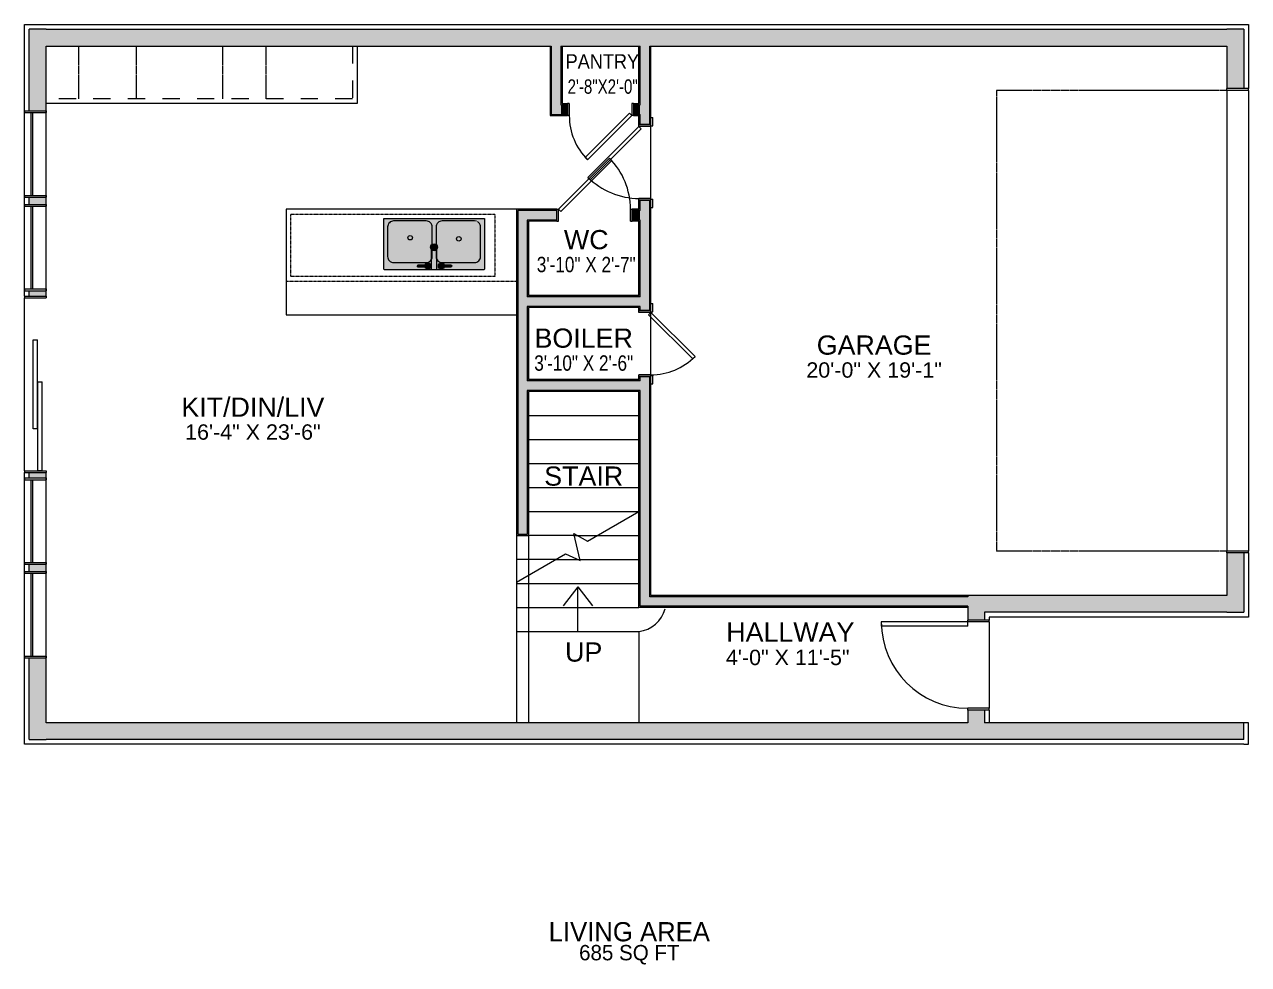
# Model space of a CAD drawing. Header units: inches. Extents: x 99 to 12024, y -5408 to 2559.
# Drawn here: x 9516 to 10026, y -4065 to -3674 of the extents above; entities that cross this region are included whole.
import ezdxf

# ---------------------------------------------------------------- set-up
doc = ezdxf.new("R2010")
doc.units = ezdxf.units.IN
doc.header["$LTSCALE"] = 96
doc.header["$MEASUREMENT"] = 0
doc.linetypes.add('Dash', pattern=[0.225, 0.15, -0.075])
doc.linetypes.add('Dot', pattern=[0.15, 0.075, -0.075])
for name, color, linetype, lineweight, true_color in [('Cabinets_ Countertops', 7, 'Continuous', 5, 0x804040), ('Casings_ Exterior', 7, 'Continuous', 18, 0x000000), ('Hatch', 7, 'Continuous', 0, 0x919191)]:
    doc.layers.add(name, color=color, linetype=linetype, lineweight=lineweight, true_color=true_color)
for name, color, linetype, lineweight in [('Common', 4, 'Continuous', 5), ('Doors', 5, 'Continuous', 5), ('Fixtures_ Interior', 231, 'Continuous', 0), ('Room Labels', 7, 'Continuous', 18), ('Stairs & Ramps', 7, 'Continuous', 13), ('Walls_  Normal', 6, 'Continuous', 13), ('Windows', 5, 'Continuous', 5)]:
    doc.layers.add(name, color=color, linetype=linetype, lineweight=lineweight)
doc.styles.get("Standard").update_dxf_attribs({"font": 'arial.ttf'})

# ---------------------------------------------------------------- blocks, each defined once
blk = doc.blocks.new('Double Sink Wide')
at = {"layer": 'Fixtures_ Interior', "color": 17, "lineweight": 0, "true_color": 0x804040, "transparency": 33554687}
for points in [[(-21, 21.2), (-20.75, 21.45), (20.75, 21.45), (21, 21.2), (21, 0.06), (20.94, 0), (-20.94, 0), (-21, 0.06)], [(1.04, 21.49), (1.04, 12.55), (-1.02, 12.55), (-1.02, 21.49)]]:
    blk.add_lwpolyline(points, close=True, dxfattribs=at)
for points in [[(-17.7, 1.16), (-16.88, 1.08), (-3.31, 1.08), (-2.82, 1.13), (-2.35, 1.27), (-1.92, 1.5), (-1.54, 1.81), (-1.23, 2.19), (-1, 2.62), (-0.86, 3.09), (-0.81, 3.58), (-0.81, 15.95), (-0.86, 16.43), (-1, 16.9), (-1.23, 17.34), (-1.54, 17.71), (-1.92, 18.02), (-2.35, 18.26), (-2.82, 18.4), (-3.31, 18.45), (-16.88, 18.45), (-17.36, 18.4), (-17.83, 18.26), (-18.27, 18.02), (-18.64, 17.71), (-18.95, 17.34), (-19.19, 16.9), (-19.33, 16.43), (-19.38, 15.95), (-19.38, 3.58), (-19.33, 3.09), (-19.19, 2.62), (-18.95, 2.19), (-18.64, 1.81), (-18.03, 1.31)], [(1.93, 1.49), (2.72, 1.14), (3.31, 1.08), (16.88, 1.08), (17.36, 1.13), (17.83, 1.27), (18.27, 1.5), (18.64, 1.81), (18.95, 2.19), (19.19, 2.62), (19.33, 3.09), (19.38, 3.58), (19.38, 15.95), (19.33, 16.43), (19.19, 16.9), (18.95, 17.34), (18.64, 17.71), (18.27, 18.02), (17.83, 18.26), (17.36, 18.4), (16.88, 18.45), (3.31, 18.45), (2.82, 18.4), (2.35, 18.26), (1.92, 18.02), (1.54, 17.71), (1.23, 17.34), (1, 16.9), (0.86, 16.43), (0.81, 15.95), (0.81, 3.58), (0.86, 3.09), (1, 2.62), (1.23, 2.19), (1.54, 1.81), (1.92, 1.5)]]:
    blk.add_lwpolyline(points, dxfattribs=at)
for points in [[(-7, 19.34), (-7.5, 19.84), (-7, 20.36), (-3.02, 20.36, -0.983051), (-3.02, 19.34)], [(2.62, 19.34, -0.983051), (2.62, 20.36), (6.61, 20.36), (7.1, 19.84), (6.61, 19.34)]]:
    blk.add_lwpolyline(points, format="xyb", close=True, dxfattribs=at)
for centre, radius in [((-3.04, 19.85), 1.28), ((2.57, 19.85), 1.28), ((0.02, 12.05), 1.46), ((-10.27, 8.51), 0.938), ((9.98, 8.07), 0.938)]:
    blk.add_circle(centre, radius, dxfattribs=at)
at = {"layer": 'Fixtures_ Interior', "color": 7, "lineweight": 0, "true_color": 0xffffff, "transparency": 33554687}
for points in [[(-20.75, 21.45), (-20.94, 0), (-20.75, 21.45), (-21, 21.2)], [(-21, 21.2), (-20.94, 0), (-21, 21.2), (-21, 0.06)], [(20.94, 0), (-20.94, 0), (20.94, 0), (20.75, 21.45)], [(20.75, 21.45), (-20.94, 0), (20.75, 21.45), (-20.75, 21.45)], [(-3.04, 18.57), (-4.02, 20.67), (-4.25, 20.29), (-4.15, 20.49)], [(-3.04, 18.57), (-3.68, 20.96), (-4.02, 20.67), (-3.87, 20.83)], [(-3.04, 18.57), (-3.27, 21.11), (-3.68, 20.96), (-3.48, 21.05)], [(-3.04, 18.57), (-2.82, 21.11), (-3.27, 21.11), (-3.04, 21.13)], [(-3.04, 18.57), (-2.4, 20.96), (-2.82, 21.11), (-2.61, 21.05)], [(-3.04, 18.57), (-2.06, 20.67), (-2.4, 20.96), (-2.22, 20.83)], [(-3.04, 18.57), (-1.84, 20.29), (-2.06, 20.67), (-1.93, 20.49)], [(-1.02, 21.49), (1.04, 21.49), (-1.02, 21.49), (1.04, 12.55)], [(1.04, 12.55), (-1.02, 12.55), (1.04, 12.55), (-1.02, 21.49)], [(2.57, 18.57), (1.6, 20.67), (1.37, 20.29), (1.47, 20.49)], [(2.57, 18.57), (1.93, 20.96), (1.6, 20.67), (1.75, 20.83)], [(2.57, 18.57), (2.35, 21.11), (1.93, 20.96), (2.14, 21.05)], [(2.57, 18.57), (2.8, 21.11), (2.35, 21.11), (2.57, 21.13)], [(2.57, 18.57), (3.21, 20.96), (2.8, 21.11), (3.01, 21.05)], [(2.57, 18.57), (3.55, 20.67), (3.21, 20.96), (3.39, 20.83)], [(2.57, 18.57), (3.77, 20.29), (3.55, 20.67), (3.68, 20.49)], [(20.75, 21.45), (21, 21.2), (20.75, 21.45), (20.94, 0)], [(21, 21.2), (21, 0.06), (21, 21.2), (20.94, 0)], [(-7.5, 19.84), (-7, 20.36), (-7.5, 19.84), (-7, 19.34)], [(-7, 19.34), (-7, 20.36), (-7, 19.34), (-3.02, 19.34)], [(-3.02, 19.34), (-7, 20.36), (-3.02, 19.34), (-3.02, 20.36)], [(-3.04, 18.57), (-4.25, 20.29), (-4.32, 19.85), (-4.3, 20.07)], [(-3.04, 18.57), (-4.32, 19.85), (-4.25, 19.41), (-4.3, 19.63)], [(-3.04, 18.57), (-4.25, 19.41), (-4.02, 19.03), (-4.15, 19.21)], [(-3.04, 18.57), (-4.02, 19.03), (-3.68, 18.74), (-3.87, 18.87)], [(-3.04, 18.57), (-3.68, 18.74), (-3.27, 18.59), (-3.48, 18.65)], [(-3.04, 18.57), (-1.76, 19.85), (-1.84, 20.29), (-1.78, 20.07)], [(-3.04, 18.57), (-1.84, 19.41), (-1.76, 19.85), (-1.78, 19.63)], [(-3.04, 18.57), (-2.06, 19.03), (-1.84, 19.41), (-1.93, 19.21)], [(-3.04, 18.57), (-2.4, 18.74), (-2.06, 19.03), (-2.22, 18.87)], [(-3.04, 18.57), (-2.82, 18.59), (-2.4, 18.74), (-2.61, 18.65)], [(-2.96, 20.36), (-2.51, 19.85), (-2.96, 20.36), (-3.02, 20.36)], [(-2.51, 19.85), (-2.71, 19.44), (-2.51, 19.85), (-3.02, 20.36)], [(-2.71, 19.44), (-2.96, 19.34), (-2.71, 19.44), (-3.02, 20.36)], [(-3.02, 19.34), (-3.02, 20.36), (-3.02, 19.34), (-2.96, 19.34)], [(-2.89, 20.35), (-2.83, 20.33), (-2.89, 20.35), (-2.96, 20.36)], [(-2.96, 20.36), (-2.83, 20.33), (-2.96, 20.36), (-2.71, 20.26)], [(-2.71, 20.26), (-2.58, 20.11), (-2.71, 20.26), (-2.96, 20.36)], [(-2.96, 20.36), (-2.58, 20.11), (-2.96, 20.36), (-2.51, 19.85)], [(-2.83, 19.38), (-2.96, 19.34), (-2.83, 19.38), (-2.71, 19.44)], [(-2.83, 19.38), (-2.89, 19.36), (-2.83, 19.38), (-2.96, 19.34)], [(-2.83, 20.33), (-2.77, 20.3), (-2.83, 20.33), (-2.71, 20.26)], [(-2.71, 19.44), (-2.77, 19.41), (-2.71, 19.44), (-2.83, 19.38)], [(-2.66, 20.21), (-2.58, 20.11), (-2.66, 20.21), (-2.71, 20.26)], [(-2.58, 19.6), (-2.71, 19.44), (-2.58, 19.6), (-2.51, 19.85)], [(-2.58, 19.6), (-2.66, 19.49), (-2.58, 19.6), (-2.71, 19.44)], [(-2.62, 20.16), (-2.58, 20.11), (-2.62, 20.16), (-2.66, 20.21)], [(-2.62, 19.54), (-2.66, 19.49), (-2.62, 19.54), (-2.58, 19.6)], [(-2.55, 20.05), (-2.53, 19.98), (-2.55, 20.05), (-2.58, 20.11)], [(-2.58, 20.11), (-2.53, 19.98), (-2.58, 20.11), (-2.51, 19.85)], [(-2.51, 19.85), (-2.53, 19.72), (-2.51, 19.85), (-2.58, 19.6)], [(-2.55, 19.66), (-2.58, 19.6), (-2.55, 19.66), (-2.53, 19.72)], [(-2.52, 19.92), (-2.51, 19.85), (-2.52, 19.92), (-2.53, 19.98)], [(-2.52, 19.78), (-2.53, 19.72), (-2.52, 19.78), (-2.51, 19.85)], [(2.57, 18.57), (1.37, 20.29), (1.3, 19.85), (1.32, 20.07)], [(2.57, 18.57), (1.3, 19.85), (1.37, 19.41), (1.32, 19.63)], [(2.57, 18.57), (1.37, 19.41), (1.6, 19.03), (1.47, 19.21)], [(2.57, 18.57), (1.6, 19.03), (1.93, 18.75), (1.75, 18.87)], [(2.57, 18.57), (1.93, 18.75), (2.35, 18.59), (2.14, 18.65)], [(2.12, 19.92), (2.62, 20.36), (2.12, 19.92), (2.11, 19.85)], [(2.11, 19.85), (2.62, 20.36), (2.11, 19.85), (2.12, 19.78)], [(2.12, 19.78), (2.62, 20.36), (2.12, 19.78), (2.13, 19.72)], [(2.12, 19.92), (2.13, 19.98), (2.12, 19.92), (2.62, 20.36)], [(2.15, 19.66), (2.13, 19.72), (2.15, 19.66), (2.62, 20.36)], [(2.13, 19.98), (2.15, 20.05), (2.13, 19.98), (2.62, 20.36)], [(2.18, 19.6), (2.15, 19.66), (2.18, 19.6), (2.62, 20.36)], [(2.15, 20.05), (2.18, 20.11), (2.15, 20.05), (2.62, 20.36)], [(2.22, 19.54), (2.18, 19.6), (2.22, 19.54), (2.62, 20.36)], [(2.22, 20.16), (2.62, 20.36), (2.22, 20.16), (2.18, 20.11)], [(2.22, 19.54), (2.62, 20.36), (2.22, 19.54), (2.26, 19.49)], [(2.26, 20.21), (2.62, 20.36), (2.26, 20.21), (2.22, 20.16)], [(2.26, 19.49), (2.62, 20.36), (2.26, 19.49), (2.31, 19.44)], [(2.31, 20.26), (2.62, 20.36), (2.31, 20.26), (2.26, 20.21)], [(2.31, 19.44), (2.62, 20.36), (2.31, 19.44), (2.37, 19.41)], [(2.37, 20.3), (2.62, 20.36), (2.37, 20.3), (2.31, 20.26)], [(2.37, 19.41), (2.62, 20.36), (2.37, 19.41), (2.43, 19.38)], [(2.43, 20.33), (2.62, 20.36), (2.43, 20.33), (2.37, 20.3)], [(2.43, 19.38), (2.62, 20.36), (2.43, 19.38), (2.56, 19.34)], [(2.49, 20.35), (2.62, 20.36), (2.49, 20.35), (2.43, 20.33)], [(2.56, 19.34), (2.49, 19.36), (2.56, 19.34), (2.43, 19.38)], [(2.56, 20.36), (2.62, 20.36), (2.56, 20.36), (2.49, 20.35)], [(2.56, 19.34), (2.62, 20.36), (2.56, 19.34), (2.62, 19.34)], [(2.57, 18.57), (3.85, 19.85), (3.77, 20.29), (3.83, 20.07)], [(2.57, 18.57), (3.77, 19.41), (3.85, 19.85), (3.83, 19.63)], [(2.57, 18.57), (3.55, 19.03), (3.77, 19.41), (3.68, 19.21)], [(2.57, 18.57), (3.21, 18.75), (3.55, 19.03), (3.39, 18.87)], [(2.57, 18.57), (2.8, 18.59), (3.21, 18.75), (3.01, 18.65)], [(2.62, 19.34), (2.62, 20.36), (2.62, 19.34), (6.61, 20.36)], [(6.61, 19.34), (2.62, 19.34), (6.61, 19.34), (6.61, 20.36)], [(6.28, 19.5), (5.81, 19.64), (6.28, 19.5), (5, 20.18)], [(5.38, 19.87), (5, 20.18), (5.38, 19.87), (5.81, 19.64)], [(6.61, 20.36), (7.1, 19.84), (6.61, 20.36), (6.61, 19.34)], [(0.02, 13.51), (-1.35, 12.55), (-1.43, 12.05), (-1.41, 12.3)], [(0.02, 13.51), (-1.43, 12.05), (-1.35, 11.55), (-1.41, 11.8)], [(0.02, 13.51), (-1.09, 12.99), (-1.35, 12.55), (-1.24, 12.78)], [(0.02, 13.51), (-1.35, 11.55), (-1.09, 11.11), (-1.24, 11.32)], [(0.02, 13.51), (-0.71, 13.31), (-1.09, 12.99), (-0.91, 13.17)], [(0.02, 13.51), (-1.09, 11.11), (-0.71, 10.79), (-0.91, 10.93)], [(0.02, 13.51), (-0.23, 13.48), (-0.71, 13.31), (-0.48, 13.42)], [(0.02, 13.51), (-0.71, 10.79), (-0.23, 10.61), (-0.48, 10.68)], [(0.02, 13.51), (-0.23, 10.61), (0.28, 10.61), (0.02, 10.59)], [(0.02, 13.51), (0.28, 10.61), (0.75, 10.79), (0.52, 10.68)], [(0.02, 13.51), (0.75, 10.79), (1.14, 11.11), (0.96, 10.93)], [(0.02, 13.51), (1.14, 11.11), (1.39, 11.55), (1.29, 11.32)], [(0.02, 13.51), (1.39, 11.55), (1.48, 12.05), (1.46, 11.8)], [(0.02, 13.51), (1.48, 12.05), (1.39, 12.55), (1.46, 12.3)], [(0.02, 13.51), (1.39, 12.55), (1.14, 12.99), (1.29, 12.78)], [(0.02, 13.51), (1.14, 12.99), (0.75, 13.31), (0.96, 13.17)], [(0.02, 13.51), (0.75, 13.31), (0.28, 13.48), (0.52, 13.42)]]:
    blk.add_solid(points, dxfattribs=at)

msp = doc.modelspace()

# ---------------------------------------------------------------- linework, layer by layer
at = {"layer": 'Cabinets_ Countertops', "linetype": 'Dot', "ltscale": 0.015, "transparency": 33554687}
msp.add_lwpolyline([(9711.75, -3752.69), (9711.75, -3778.69), (9626.82, -3778.69), (9626.82, -3752.69)], close=True, dxfattribs=at)
at = {"layer": 'Casings_ Exterior', "transparency": 33554687}
for p, q in [((9776.82, -3712.44), (9777.57, -3712.44)), ((9777.57, -3715.94), (9777.57, -3712.44)), ((9776.82, -3715.94), (9777.57, -3715.94)), ((9776.82, -3746.44), (9777.57, -3746.44)), ((9777.57, -3749.94), (9777.57, -3746.44)), ((9776.82, -3749.94), (9777.57, -3749.94)), ((9776.82, -3789.94), (9777.57, -3789.94)), ((9776.82, -3793.44), (9777.57, -3793.44)), ((9777.57, -3793.44), (9777.57, -3789.94)), ((9776.82, -3819.94), (9777.57, -3819.94)), ((9776.82, -3823.44), (9777.57, -3823.44)), ((9777.57, -3823.44), (9777.57, -3819.94))]:
    msp.add_line(p, q, dxfattribs=at)
at = {"layer": 'Common', "linetype": 'Dot', "ltscale": 0.02}
for p, q in [((9538.5, -3704.69), (9538.5, -3682.69)), ((9562.5, -3704.69), (9562.5, -3682.69)), ((9598.5, -3704.69), (9598.5, -3682.69)), ((9616.5, -3704.69), (9616.5, -3682.69))]:
    msp.add_line(p, q, dxfattribs=at)
at = {"layer": 'Common', "linetype": 'Dot', "ltscale": 0.015}
msp.add_line((9624.82, -3780.69), (9720.82, -3780.69), dxfattribs=at)
at = {"layer": 'Common'}
for p, q in [((9746.32, -3908.06), (9740.2, -3915.93)), ((9746.32, -3926.69), (9746.32, -3908.06)), ((9746.32, -3908.06), (9752.43, -3915.93))]:
    msp.add_line(p, q, dxfattribs=at)
for points in [[(9654.5, -3682.69), (9654.5, -3706.69), (9524.82, -3706.69)], [(9720.82, -3750.69), (9624.82, -3750.69), (9624.82, -3794.69), (9720.82, -3794.69)], [(9720.82, -3906.11), (9741.29, -3894.3), (9747.38, -3897.14), (9744.65, -3885.8), (9750.35, -3889.07), (9771.82, -3876.69)]]:
    msp.add_lwpolyline(points, dxfattribs=at)
at = {"layer": 'Common', "linetype": 'Dot'}
msp.add_lwpolyline([(9652.5, -3682.69), (9652.5, -3704.69), (9524.82, -3704.69)], dxfattribs=at)
at = {"layer": 'Doors', "linetype": 'Dash', "ltscale": 0.02, "transparency": 33554687}
for p, q in [((9920.82, -3701.19), (9920.82, -3893.19)), ((10016.82, -3701.19), (9920.82, -3701.19)), ((10016.82, -3893.19), (9920.82, -3893.19))]:
    msp.add_line(p, q, dxfattribs=at)
at = {"layer": 'Doors', "transparency": 33554687}
for p, q in [((10016.82, -3701.19), (10016.82, -3700.44)), ((10025.82, -3700.44), (10016.82, -3700.44)), ((10025.82, -3701.19), (10016.82, -3701.19)), ((10016.82, -3701.19), (10016.82, -3893.19)), ((10025.82, -3701.19), (10025.82, -3700.44)), ((10025.82, -3701.19), (10025.82, -3893.19)), ((9742.82, -3706.69), (9742.07, -3706.69)), ((9742.07, -3706.69), (9742.07, -3711.69)), ((9742.82, -3706.69), (9742.82, -3711.69)), ((9769.57, -3706.69), (9768.82, -3706.69)), ((9768.82, -3706.69), (9768.82, -3711.69)), ((9769.57, -3706.69), (9769.57, -3711.69)), ((9742.82, -3711.69), (9742.07, -3711.69)), ((9767.85, -3710.72), (9749.46, -3729.1)), ((9768.82, -3711.69), (9750.43, -3730.08)), ((9767.85, -3710.72), (9768.82, -3711.69)), ((9769.57, -3711.69), (9768.82, -3711.69)), ((9771.82, -3716.19), (9750.6, -3737.41)), ((9772.79, -3717.16), (9751.58, -3738.38)), ((9771.82, -3716.19), (9771.82, -3715.44)), ((9776.82, -3715.44), (9771.82, -3715.44)), ((9776.82, -3716.19), (9771.82, -3716.19)), ((9772.79, -3717.16), (9771.82, -3716.19)), ((9776.82, -3716.19), (9776.82, -3715.44)), ((9776.82, -3746.19), (9776.82, -3716.19)), ((9738.32, -3750.69), (9759.53, -3729.48)), ((9739.29, -3751.66), (9760.5, -3730.45)), ((9750.43, -3730.08), (9749.46, -3729.1)), ((9759.53, -3729.48), (9760.5, -3730.45)), ((9750.6, -3737.41), (9751.58, -3738.38)), ((9771.82, -3746.94), (9771.82, -3746.19)), ((9776.82, -3746.19), (9771.82, -3746.19)), ((9776.82, -3746.94), (9771.82, -3746.94)), ((9776.82, -3746.94), (9776.82, -3746.19)), ((9737.57, -3750.69), (9738.32, -3750.69)), ((9737.57, -3755.69), (9737.57, -3750.69)), ((9738.32, -3755.69), (9738.32, -3750.69)), ((9739.29, -3751.66), (9738.32, -3750.69)), ((9768.32, -3750.69), (9769.07, -3750.69)), ((9768.32, -3755.69), (9768.32, -3750.69)), ((9769.07, -3755.69), (9769.07, -3750.69)), ((9737.57, -3755.69), (9738.32, -3755.69)), ((9768.32, -3755.69), (9769.07, -3755.69)), ((9515.82, -3786.94), (9515.82, -3787.69)), ((9515.82, -3786.94), (9524.82, -3786.94)), ((9515.82, -3787.69), (9524.82, -3787.69)), ((9515.82, -3859.69), (9515.82, -3787.69)), ((9524.82, -3786.94), (9524.82, -3787.69)), ((9771.82, -3793.69), (9771.82, -3792.94)), ((9776.82, -3792.94), (9771.82, -3792.94)), ((9776.82, -3793.69), (9771.82, -3793.69)), ((9775.85, -3794.66), (9776.82, -3793.69)), ((9776.82, -3793.69), (9776.82, -3792.94)), ((9776.82, -3793.69), (9795.2, -3812.08)), ((9776.82, -3819.69), (9776.82, -3793.69)), ((9775.85, -3794.66), (9794.23, -3813.05)), ((9519.44, -3842.19), (9519.44, -3805.19)), ((9519.44, -3805.19), (9521.19, -3805.19)), ((9521.19, -3842.19), (9521.19, -3805.19)), ((9795.2, -3812.08), (9794.23, -3813.05)), ((9771.82, -3820.44), (9771.82, -3819.69)), ((9776.82, -3819.69), (9771.82, -3819.69)), ((9776.82, -3820.44), (9776.82, -3819.69)), ((9521.44, -3859.69), (9521.44, -3822.69)), ((9521.44, -3822.69), (9523.19, -3822.69)), ((9523.19, -3859.69), (9523.19, -3822.69)), ((9776.82, -3820.44), (9771.82, -3820.44)), ((9521.19, -3842.19), (9519.44, -3842.19)), ((9515.82, -3859.69), (9515.82, -3860.44)), ((9515.82, -3859.69), (9524.82, -3859.69)), ((9515.82, -3860.44), (9524.82, -3860.44)), ((9523.19, -3859.69), (9521.44, -3859.69)), ((9524.82, -3859.69), (9524.82, -3860.44)), ((10016.82, -3893.94), (10016.82, -3893.19)), ((10025.82, -3893.19), (10016.82, -3893.19)), ((10025.82, -3893.94), (10016.82, -3893.94)), ((10025.82, -3893.94), (10025.82, -3893.19)), ((9908.82, -3922.69), (9872.82, -3922.69)), ((9872.82, -3922.69), (9872.82, -3924.44)), ((9908.82, -3924.44), (9872.82, -3924.44)), ((9908.82, -3922.69), (9908.82, -3921.94)), ((9917.82, -3921.94), (9908.82, -3921.94)), ((9917.82, -3922.69), (9908.82, -3922.69)), ((9908.82, -3924.44), (9908.82, -3922.69)), ((9917.82, -3922.69), (9917.82, -3921.94)), ((9917.82, -3922.69), (9917.82, -3958.69)), ((9908.82, -3959.44), (9908.82, -3958.69)), ((9917.82, -3958.69), (9908.82, -3958.69)), ((9917.82, -3959.44), (9908.82, -3959.44)), ((9917.82, -3959.44), (9917.82, -3958.69))]:
    msp.add_line(p, q, dxfattribs=at)
for centre, radius, start, end in [((9768.82, -3711.69), 26, 180, 225), ((9738.32, -3750.69), 30, 0, 45), ((9771.82, -3716.19), 30, 225, 270), ((9776.82, -3793.69), 26, 270, 315), ((9908.82, -3922.69), 36, 180, 270)]:
    msp.add_arc(centre, radius, start, end, dxfattribs=at)
at = {"layer": 'Hatch', "transparency": 33554687}
for points in [[(9517.82, -3709.69), (9517.82, -3675.69), (9524.82, -3709.69), (9524.82, -3675.69)], [(9524.82, -3675.69), (10016.82, -3675.69), (9524.82, -3682.69), (10016.82, -3682.69)], [(10023.82, -3675.69), (10023.82, -3700.44), (10016.82, -3675.69), (10016.82, -3700.44)], [(9739.32, -3682.69), (9739.32, -3711.19), (9735.32, -3682.69), (9735.32, -3711.19)], [(9772.32, -3715.44), (9772.32, -3682.69), (9776.32, -3715.44), (9776.32, -3682.69)], [(9739.32, -3707.19), (9742.07, -3707.19), (9739.32, -3711.19), (9742.07, -3711.19)], [(9769.57, -3707.19), (9772.32, -3707.19), (9769.57, -3711.19), (9772.32, -3711.19)], [(9517.82, -3748.69), (9517.82, -3745.69), (9524.82, -3748.69), (9524.82, -3745.69)], [(9772.32, -3792.94), (9772.32, -3746.94), (9776.32, -3792.94), (9776.32, -3746.94)], [(9725.32, -3751.19), (9725.32, -3886.19), (9721.32, -3751.19), (9721.32, -3886.19)], [(9737.57, -3755.19), (9725.32, -3755.19), (9737.57, -3751.19), (9725.32, -3751.19)], [(9772.32, -3755.19), (9769.07, -3755.19), (9772.32, -3751.19), (9769.07, -3751.19)], [(9517.82, -3786.94), (9517.82, -3784.69), (9524.82, -3786.94), (9524.82, -3784.69)], [(9772.32, -3791.19), (9725.32, -3791.19), (9772.32, -3787.19), (9725.32, -3787.19)], [(9772.32, -3826.19), (9725.32, -3826.19), (9772.32, -3822.19), (9725.32, -3822.19)], [(9772.32, -3916.19), (9772.32, -3820.44), (9776.32, -3916.19), (9776.32, -3820.44)], [(9517.82, -3862.69), (9517.82, -3860.44), (9524.82, -3862.69), (9524.82, -3860.44)], [(10023.82, -3893.94), (10023.82, -3918.69), (10016.82, -3893.94), (10016.82, -3918.69)], [(9517.82, -3901.69), (9517.82, -3898.69), (9524.82, -3901.69), (9524.82, -3898.69)], [(9915.82, -3911.69), (9915.82, -3921.94), (9908.82, -3911.69), (9908.82, -3921.94)], [(10016.82, -3918.69), (9915.82, -3918.69), (10016.82, -3911.69), (9915.82, -3911.69)], [(9908.82, -3916.19), (9776.32, -3916.19), (9908.82, -3912.19), (9776.32, -3912.19)], [(9517.82, -3971.69), (9517.82, -3937.69), (9524.82, -3971.69), (9524.82, -3937.69)], [(9915.82, -3959.44), (9915.82, -3964.69), (9908.82, -3959.44), (9908.82, -3964.69)], [(10023.82, -3971.69), (9524.82, -3971.69), (10023.82, -3964.69), (9524.82, -3964.69)]]:
    msp.add_solid(points, dxfattribs=at)
at = {"layer": 'Stairs & Ramps', "linetype": 'Dash', "ltscale": 0.015, "transparency": 33554687}
for p, q in [((9725.82, -3836.69), (9771.82, -3836.69)), ((9725.82, -3846.69), (9771.82, -3846.69)), ((9725.82, -3856.69), (9771.82, -3856.69)), ((9725.82, -3866.69), (9771.82, -3866.69)), ((9725.82, -3876.69), (9771.82, -3876.69)), ((9744.87, -3886.69), (9725.82, -3886.69)), ((9737.14, -3896.69), (9720.82, -3896.69))]:
    msp.add_line(p, q, dxfattribs=at)
at = {"layer": 'Stairs & Ramps', "transparency": 33554687}
for p, q in [((9720.82, -3886.69), (9720.82, -3964.69)), ((9725.82, -3886.69), (9725.82, -3964.69)), ((9744.87, -3886.69), (9771.82, -3886.69)), ((9737.14, -3896.69), (9771.82, -3896.69)), ((9720.82, -3906.69), (9771.82, -3906.69)), ((9720.82, -3916.69), (9771.82, -3916.69)), ((9720.82, -3926.69), (9771.82, -3926.69)), ((9771.82, -3926.69), (9771.82, -3964.69))]:
    msp.add_line(p, q, dxfattribs=at)
msp.add_arc((9770.31, -3913.95), 12.83, 276.7723, 345.3734, dxfattribs=at)
at = {"layer": 'Walls_  Normal', "transparency": 33554687}
for p, q in [((9515.82, -3673.69), (10025.82, -3673.69)), ((9515.82, -3709.69), (9515.82, -3673.69)), ((9517.82, -3709.69), (9517.82, -3675.69)), ((9524.82, -3675.69), (9517.82, -3675.69)), ((9524.82, -3675.69), (10016.82, -3675.69)), ((10023.82, -3675.69), (10016.82, -3675.69)), ((10023.82, -3675.69), (10023.82, -3700.44)), ((10025.82, -3673.69), (10025.82, -3700.44)), ((9524.82, -3682.69), (9735.32, -3682.69)), ((9524.82, -3709.69), (9524.82, -3682.69)), ((9734.82, -3682.69), (9734.82, -3711.69)), ((9735.32, -3682.69), (9735.32, -3711.19)), ((9739.32, -3682.69), (9772.32, -3682.69)), ((9739.32, -3682.69), (9739.32, -3707.19)), ((9739.82, -3682.69), (9739.82, -3706.69)), ((9771.82, -3706.69), (9771.82, -3682.69)), ((9772.32, -3707.19), (9772.32, -3682.69)), ((9776.32, -3682.69), (10016.82, -3682.69)), ((9776.32, -3715.44), (9776.32, -3682.69)), ((9776.82, -3715.44), (9776.82, -3682.69)), ((10016.82, -3682.69), (10016.82, -3700.44)), ((10025.82, -3700.44), (10016.82, -3700.44)), ((10023.82, -3700.44), (10016.82, -3700.44)), ((9739.32, -3707.19), (9742.07, -3707.19)), ((9739.82, -3706.69), (9742.07, -3706.69)), ((9742.07, -3706.69), (9742.07, -3711.69)), ((9742.07, -3707.19), (9742.07, -3711.19)), ((9769.57, -3706.69), (9771.82, -3706.69)), ((9769.57, -3706.69), (9769.57, -3711.69)), ((9769.57, -3707.19), (9772.32, -3707.19)), ((9769.57, -3707.19), (9769.57, -3711.19)), ((9515.82, -3709.69), (9524.82, -3709.69)), ((9517.82, -3709.69), (9524.82, -3709.69)), ((9734.82, -3711.69), (9742.07, -3711.69)), ((9735.32, -3711.19), (9739.32, -3711.19)), ((9739.32, -3711.19), (9742.07, -3711.19)), ((9769.57, -3711.19), (9772.32, -3711.19)), ((9769.57, -3711.69), (9771.82, -3711.69)), ((9771.82, -3715.44), (9771.82, -3711.69)), ((9772.32, -3715.44), (9772.32, -3711.19)), ((9771.82, -3715.44), (9776.82, -3715.44)), ((9772.32, -3715.44), (9776.32, -3715.44)), ((9515.82, -3748.69), (9515.82, -3745.69)), ((9515.82, -3745.69), (9524.82, -3745.69)), ((9517.82, -3748.69), (9517.82, -3745.69)), ((9517.82, -3745.69), (9524.82, -3745.69)), ((9524.82, -3748.69), (9524.82, -3745.69)), ((9771.82, -3750.69), (9771.82, -3746.94)), ((9771.82, -3746.94), (9776.82, -3746.94)), ((9772.32, -3751.19), (9772.32, -3746.94)), ((9772.32, -3746.94), (9776.32, -3746.94)), ((9776.32, -3792.94), (9776.32, -3746.94)), ((9776.82, -3792.94), (9776.82, -3746.94)), ((9515.82, -3748.69), (9524.82, -3748.69)), ((9517.82, -3748.69), (9524.82, -3748.69)), ((9737.57, -3750.69), (9720.82, -3750.69)), ((9720.82, -3750.69), (9720.82, -3886.19)), ((9725.32, -3751.19), (9721.32, -3751.19)), ((9721.32, -3751.19), (9721.32, -3886.19)), ((9737.57, -3751.19), (9725.32, -3751.19)), ((9737.57, -3755.69), (9737.57, -3750.69)), ((9737.57, -3755.19), (9737.57, -3751.19)), ((9769.07, -3755.69), (9769.07, -3750.69)), ((9771.82, -3750.69), (9769.07, -3750.69)), ((9769.07, -3755.19), (9769.07, -3751.19)), ((9772.32, -3751.19), (9769.07, -3751.19)), ((9737.57, -3755.19), (9725.32, -3755.19)), ((9725.32, -3755.19), (9725.32, -3787.19)), ((9737.57, -3755.69), (9725.82, -3755.69)), ((9725.82, -3755.69), (9725.82, -3786.69)), ((9772.32, -3755.19), (9769.07, -3755.19)), ((9771.82, -3755.69), (9769.07, -3755.69)), ((9771.82, -3786.69), (9771.82, -3755.69)), ((9772.32, -3787.19), (9772.32, -3755.19)), ((9515.82, -3786.94), (9515.82, -3784.69)), ((9515.82, -3784.69), (9524.82, -3784.69)), ((9515.82, -3786.94), (9524.82, -3786.94)), ((9517.82, -3786.94), (9517.82, -3784.69)), ((9517.82, -3784.69), (9524.82, -3784.69)), ((9517.82, -3786.94), (9524.82, -3786.94)), ((9524.82, -3786.94), (9524.82, -3784.69)), ((9772.32, -3787.19), (9725.32, -3787.19)), ((9771.82, -3786.69), (9725.82, -3786.69)), ((9725.32, -3791.19), (9725.32, -3822.19)), ((9772.32, -3791.19), (9725.32, -3791.19)), ((9725.82, -3791.69), (9725.82, -3821.69)), ((9771.82, -3791.69), (9725.82, -3791.69)), ((9771.82, -3792.94), (9771.82, -3791.69)), ((9771.82, -3792.94), (9776.82, -3792.94)), ((9772.32, -3792.94), (9772.32, -3791.19)), ((9772.32, -3792.94), (9776.32, -3792.94)), ((9772.32, -3822.19), (9725.32, -3822.19)), ((9771.82, -3821.69), (9725.82, -3821.69)), ((9771.82, -3821.69), (9771.82, -3820.44)), ((9771.82, -3820.44), (9776.82, -3820.44)), ((9772.32, -3822.19), (9772.32, -3820.44)), ((9772.32, -3820.44), (9776.32, -3820.44)), ((9776.32, -3912.19), (9776.32, -3820.44)), ((9776.82, -3911.69), (9776.82, -3820.44)), ((9725.32, -3826.19), (9725.32, -3886.19)), ((9772.32, -3826.19), (9725.32, -3826.19)), ((9725.82, -3826.69), (9725.82, -3886.19)), ((9771.82, -3826.69), (9725.82, -3826.69)), ((9771.82, -3916.69), (9771.82, -3826.69)), ((9772.32, -3916.19), (9772.32, -3826.19)), ((9515.82, -3862.69), (9515.82, -3860.44)), ((9515.82, -3860.44), (9524.82, -3860.44)), ((9517.82, -3862.69), (9517.82, -3860.44)), ((9517.82, -3860.44), (9524.82, -3860.44)), ((9524.82, -3862.69), (9524.82, -3860.44)), ((9515.82, -3862.69), (9524.82, -3862.69)), ((9517.82, -3862.69), (9524.82, -3862.69)), ((9720.82, -3886.19), (9720.82, -3886.69)), ((9721.32, -3886.19), (9725.32, -3886.19)), ((9725.82, -3886.69), (9725.82, -3886.19)), ((9720.82, -3886.69), (9725.82, -3886.69)), ((10025.82, -3893.94), (10016.82, -3893.94)), ((10023.82, -3893.94), (10016.82, -3893.94)), ((10016.82, -3893.94), (10016.82, -3911.69)), ((10023.82, -3893.94), (10023.82, -3918.69)), ((10025.82, -3893.94), (10025.82, -3920.69)), ((9515.82, -3901.69), (9515.82, -3898.69)), ((9515.82, -3898.69), (9524.82, -3898.69)), ((9517.82, -3901.69), (9517.82, -3898.69)), ((9517.82, -3898.69), (9524.82, -3898.69)), ((9524.82, -3901.69), (9524.82, -3898.69)), ((9515.82, -3901.69), (9524.82, -3901.69)), ((9517.82, -3901.69), (9524.82, -3901.69)), ((9913.32, -3911.69), (9776.82, -3911.69)), ((9915.82, -3911.69), (9908.82, -3911.69)), ((9908.82, -3911.69), (9908.82, -3912.19)), ((10016.82, -3911.69), (9915.82, -3911.69)), ((9908.82, -3916.69), (9771.82, -3916.69)), ((9908.82, -3916.19), (9772.32, -3916.19)), ((9908.82, -3912.19), (9776.32, -3912.19)), ((9908.82, -3916.19), (9908.82, -3921.94)), ((9915.82, -3918.69), (9915.82, -3921.94)), ((10016.82, -3918.69), (9915.82, -3918.69)), ((9917.82, -3920.69), (9917.82, -3921.94)), ((10025.82, -3920.69), (9917.82, -3920.69)), ((10016.82, -3918.69), (10023.82, -3918.69)), ((9917.82, -3921.94), (9908.82, -3921.94)), ((9915.82, -3921.94), (9908.82, -3921.94)), ((9515.82, -3973.69), (9515.82, -3937.69)), ((9515.82, -3937.69), (9524.82, -3937.69)), ((9517.82, -3971.69), (9517.82, -3937.69)), ((9517.82, -3937.69), (9524.82, -3937.69)), ((9524.82, -3964.69), (9524.82, -3937.69)), ((9917.82, -3959.44), (9908.82, -3959.44)), ((9915.82, -3959.44), (9908.82, -3959.44)), ((9908.82, -3959.44), (9908.82, -3964.69)), ((9915.82, -3959.44), (9915.82, -3964.69)), ((9917.82, -3959.44), (9917.82, -3964.69)), ((9908.82, -3964.69), (9524.82, -3964.69)), ((10023.82, -3964.69), (9915.82, -3964.69)), ((10025.82, -3964.69), (10023.82, -3964.69)), ((10023.82, -3971.69), (10023.82, -3964.69)), ((10025.82, -3973.69), (10025.82, -3964.69)), ((9517.82, -3971.69), (9524.82, -3971.69)), ((10023.82, -3971.69), (9524.82, -3971.69)), ((10023.82, -3973.69), (9515.82, -3973.69)), ((10023.82, -3973.69), (10025.82, -3973.69))]:
    msp.add_line(p, q, dxfattribs=at)
at = {"layer": 'Windows', "transparency": 33554687}
for p, q in [((9515.82, -3745.69), (9515.82, -3709.69)), ((9515.82, -3709.69), (9515.82, -3710.44)), ((9515.82, -3709.69), (9524.82, -3709.69)), ((9515.82, -3710.44), (9524.82, -3710.44)), ((9518.42, -3710.44), (9518.42, -3744.94)), ((9519.22, -3710.44), (9519.22, -3744.94)), ((9524.82, -3745.69), (9524.82, -3709.69)), ((9524.82, -3709.69), (9524.82, -3710.44)), ((9515.82, -3744.94), (9515.82, -3745.69)), ((9515.82, -3744.94), (9524.82, -3744.94)), ((9515.82, -3745.69), (9524.82, -3745.69)), ((9524.82, -3744.94), (9524.82, -3745.69)), ((9515.82, -3784.69), (9515.82, -3748.69)), ((9515.82, -3748.69), (9515.82, -3749.44)), ((9515.82, -3748.69), (9524.82, -3748.69)), ((9515.82, -3749.44), (9524.82, -3749.44)), ((9518.42, -3749.44), (9518.42, -3783.94)), ((9519.22, -3749.44), (9519.22, -3783.94)), ((9524.82, -3784.69), (9524.82, -3748.69)), ((9524.82, -3748.69), (9524.82, -3749.44)), ((9515.82, -3783.94), (9515.82, -3784.69)), ((9515.82, -3783.94), (9524.82, -3783.94)), ((9524.82, -3783.94), (9524.82, -3784.69)), ((9515.82, -3784.69), (9524.82, -3784.69)), ((9515.82, -3898.69), (9515.82, -3862.69)), ((9515.82, -3862.69), (9515.82, -3863.44)), ((9515.82, -3862.69), (9524.82, -3862.69)), ((9515.82, -3863.44), (9524.82, -3863.44)), ((9518.42, -3863.44), (9518.42, -3897.94)), ((9519.22, -3863.44), (9519.22, -3897.94)), ((9524.82, -3898.69), (9524.82, -3862.69)), ((9524.82, -3862.69), (9524.82, -3863.44)), ((9515.82, -3897.94), (9515.82, -3898.69)), ((9515.82, -3897.94), (9524.82, -3897.94)), ((9515.82, -3898.69), (9524.82, -3898.69)), ((9524.82, -3897.94), (9524.82, -3898.69)), ((9515.82, -3937.69), (9515.82, -3901.69)), ((9515.82, -3901.69), (9515.82, -3902.44)), ((9515.82, -3901.69), (9524.82, -3901.69)), ((9515.82, -3902.44), (9524.82, -3902.44)), ((9518.42, -3902.44), (9518.42, -3936.94)), ((9519.22, -3902.44), (9519.22, -3936.94)), ((9524.82, -3937.69), (9524.82, -3901.69)), ((9524.82, -3901.69), (9524.82, -3902.44)), ((9515.82, -3936.94), (9515.82, -3937.69)), ((9515.82, -3936.94), (9524.82, -3936.94)), ((9524.82, -3936.94), (9524.82, -3937.69)), ((9515.82, -3937.69), (9524.82, -3937.69))]:
    msp.add_line(p, q, dxfattribs=at)

# ---------------------------------------------------------------- block references
at = {"layer": 'Fixtures_ Interior', "transparency": 33554687, "rotation": 180}
msp.add_blockref('Double Sink Wide', (9686.5, -3754.51), dxfattribs=at)

# ---------------------------------------------------------------- texts
at = {"layer": 'Room Labels', "transparency": 33554687, "attachment_point": 8}
for s, insert, char_height, width in [('{\\W0.9;PANTRY}', (9756.59, -3692.07), 6, 45.28), ('{\\W0.75;2\'-8"X2\'-0"}', (9756.72, -3702.65), 6, 45.28), ('WC', (9749.87, -3767.48), 8, 18.64), ('{\\W0.8;3\'-10" X 2\'-7"}', (9749.87, -3777.03), 6.4, 51.648), ('BOILER', (9748.82, -3808.53), 8, 41.04), ('GARAGE', (9869.82, -3811.43), 8, 77.84), ('{\\W0.8;3\'-10" X 2\'-6"}', (9748.82, -3818.09), 6.4, 51.648), ('20\'-0" X 19\'-1"', (9869.82, -3820.99), 6.4, 86.64), ('KIT/DIN/LIV', (9610.98, -3837.28), 8, 47.84), ('16\'-4" X 23\'-6"', (9610.98, -3846.84), 6.4, 68.8748), ('STAIR', (9748.82, -3866.03), 8, 41.04), ('HALLWAY', (9834.92, -3930.91), 8, 77.84), ('UP', (9748.82, -3939.35), 8, 41.04), ('4\'-0" X 11\'-5"', (9833.83, -3940.78), 6.4, 89.1542), ('\\fChief Blueprint|b0|i0|c0|p0;LIVING AREA\\P', (9767.82, -4055.93), 8, 70.24), ('\\fChief Blueprint|b0|i0|c0|p0;685 SQ FT\\P', (9767.82, -4065.49), 6.4, 43.776)]:
    msp.add_mtext(s, dxfattribs=dict(at, insert=insert, char_height=char_height, width=width))

doc.saveas('drawing.dxf')
